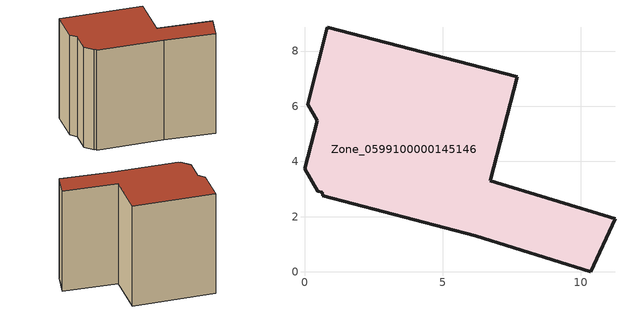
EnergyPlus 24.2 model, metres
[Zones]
Zone_0599100000145146
 floor ground (C_G): 6.19,1.3 0.65,2.77 0.65,2.88 0.48,2.92 0,3.73 0.47,5.48 0.11,6.08 0.82,8.87 7.71,7.06 6.72,3.29 11.25,1.92 10.36,0 z0
 wall outside (C_F): 7.71,7.06 0.82,8.87 0.11,6.08 0.47,5.48 0,3.73 0.48,2.92 0.65,2.88 0.65,2.77 6.19,1.3 10.36,0 11.25,1.92 6.72,3.29 7.71,7.06 z0:9.35
 roof outside (C_R): 6.72,3.29 7.71,7.06 0.82,8.87 0.11,6.08 0.47,5.48 0,3.73 0.48,2.92 0.65,2.88 0.65,2.77 6.19,1.3 10.36,0 11.25,1.92 z9.35
[BUILDING]
Pand.0599100000145146: North Axis=0; Terrain=City; Loads Convergence Tolerance Value=0.04; Temperature Convergence Tolerance Value=0.4; Solar Distribution=FullExterior; Maximum Number of Warmup Days=25; Minimum Number of Warmup Days=1
[Site:Location]
Rotterdam.The.Hague.AP_ZH_NLD Design_Conditions: Latitude=51.96; Longitude=4.45; Time Zone=1; Elevation=-4.5
[SITE:GROUNDTEMPERATURE:BUILDINGSURFACE]
18, 18, 18, 18, 18, 18, 18, 18, 18, 18, 18, 18
[MATERIAL] Thermal Absorptance=0.9; Solar Absorptance=0.7; Visible Absorptance=0.7
Name | Roughness | Thickness | Conductivity | Density | Specific Heat
G.TC.1946 | MediumSmooth | 0.15 | 1 | 540 | 1210
F.TC.1946 | Rough | 0.3 | 0.857143 | 1920 | 840
R.TC.1946 | MediumRough | 0.2 | 0.909091 | 1500 | 1000
[CONSTRUCTION]
C_G: G.TC.1946
C_F: F.TC.1946
C_R: R.TC.1946
[ZONE]
Zone_0599100000145146: Type=1; Multiplier=1; Ceiling Height=Autocalculate; Volume=Autocalculate; Floor Area=autocalculate; Part of Total Floor Area=Yes
[ZONEINFILTRATION:DESIGNFLOWRATE]
Infil_Zone_0599100000145146: Zone or ZoneList or Space or SpaceList=Zone_0599100000145146; Schedule=AlwaysOn; Design Flow Rate Calculation Method=Flow/Area; Flow Rate per Floor Area=0.003; Constant Term Coefficient=1; Temperature Term Coefficient=0; Velocity Term Coefficient=0; Velocity Squared Term Coefficient=0
[HVACTEMPLATE:ZONE:IDEALLOADSAIRSYSTEM]
Zone_0599100000145146: Maximum Heating Supply Air Temperature=50; Minimum Cooling Supply Air Temperature=13; Maximum Heating Supply Air Humidity Ratio=0.0156; Minimum Cooling Supply Air Humidity Ratio=0.0077; Heating Limit=NoLimit; Cooling Limit=NoLimit; Dehumidification Control Type=ConstantSensibleHeatRatio; Cooling Sensible Heat Ratio=0.7; Dehumidification Setpoint=60; Humidification Control Type=None; Humidification Setpoint=30; Outdoor Air Method=None; Outdoor Air Flow Rate per Person=0.00944; Outdoor Air Flow Rate per Zone Floor Area=0; Outdoor Air Flow Rate per Zone=0; Demand Controlled Ventilation Type=None; Outdoor Air Economizer Type=NoEconomizer; Heat Recovery Type=None; Sensible Heat Recovery Effectiveness=0.7; Latent Heat Recovery Effectiveness=0.65
[ZONECONTROL:THERMOSTAT]
ThermostatControl_Zone_0599100000145146: Zone or ZoneList=Zone_0599100000145146; Control Type Schedule=DualSetpointControlType; Control 1=Thermostat_Zone_0599100000145146; Temperature Difference Between Cutout And Setpoint=0
[THERMOSTATSETPOINT:DUALSETPOINT]
Thermostat_Zone_0599100000145146: Heating Setpoint Temperature Schedule=HeatingSetpoint_Zone_0599100000145146; Cooling Setpoint Temperature Schedule=CoolingSetpoint_Zone_0599100000145146
[SCHEDULE:COMPACT]
HeatingSetpoint_Zone_0599100000145146: Through: 12/31, For: AllDays, Until: 24:00, 21
CoolingSetpoint_Zone_0599100000145146: Through: 12/31, For: AllDays, Until: 24:00, 24
DualSetpointControlType: Through: 12/31, For: AllDays, Until: 24:00, 4
AlwaysOn: Through: 12/31, For: AllDays, Until: 24:00, 1
